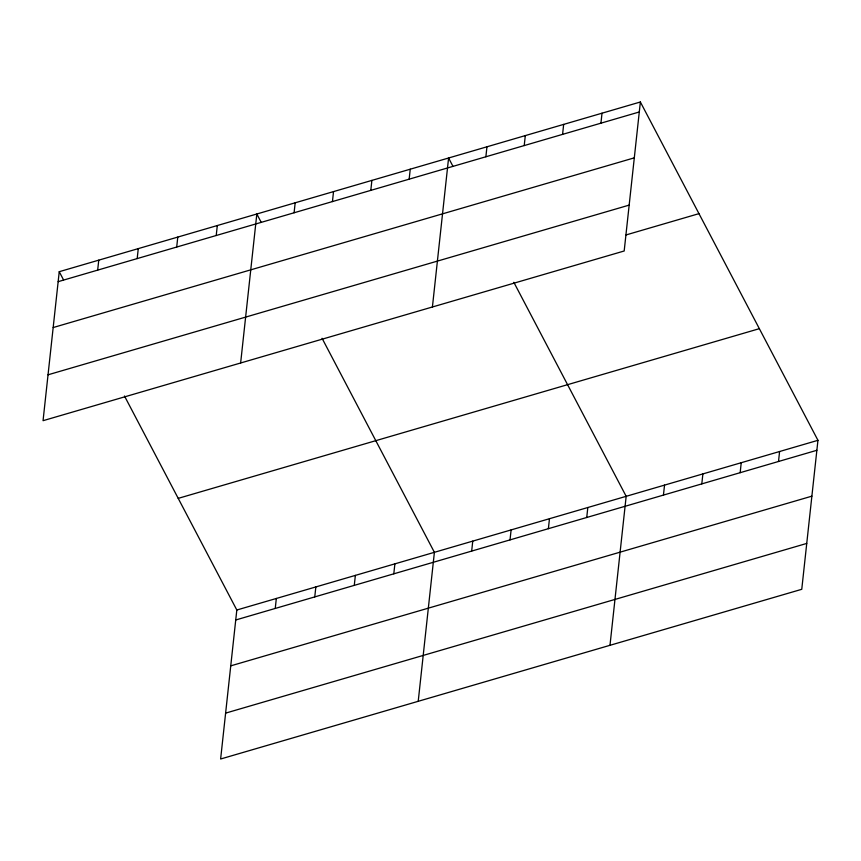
<?xml version="1.0" encoding="UTF-8"?>
<svg xmlns="http://www.w3.org/2000/svg" width="861" height="861" viewBox="0 0 861 861"><rect width="100%" height="100%" fill="white"/><g stroke="black" fill="none" stroke-linecap="round" stroke-linejoin="round"><path stroke-width="1.29" d="M59.237 271.699L43.05 420.685L624.182 250.992L640.369 101.996L59.237 271.699L63.51 279.836M97.67 270.128L98.757 260.151M137.19 258.591L138.266 248.614M176.699 247.053L177.786 237.076M216.219 235.505L217.306 225.539M240.639 362.987L256.826 214.002L261.098 222.138M124.479 395.995L236.818 610.008L220.631 759.004L801.763 589.301L817.95 440.315L640.369 101.996M294.096 212.775L295.172 202.798M275.251 608.447L276.327 598.47M332.443 201.571L333.53 191.594M314.76 596.899L315.847 586.933M370.8 190.367L371.887 180.401M354.28 585.362L355.367 575.396M409.158 179.174L410.245 169.197M393.8 573.824L394.887 563.858M432.416 306.99L448.592 158.004L452.864 166.141M418.22 701.306L434.396 552.31L322.068 338.298M485.873 156.777L486.949 146.8M471.677 551.083L472.754 541.117M524.22 145.574L525.307 135.597M510.024 539.89L511.111 529.913M562.577 134.37L563.664 124.404M548.382 528.686L549.469 518.72M600.935 123.177L602.011 113.2M586.739 517.483L587.815 507.516M609.986 645.309L626.173 496.313L513.834 282.3M663.444 495.086L664.531 485.12M701.801 483.893L702.888 473.916M740.159 472.689L741.235 462.712M778.516 461.485L779.592 451.519M58.15 281.665L639.292 111.973M53.167 327.546L634.309 157.843M48.033 374.804L629.165 205.112M626.098 234.924L698.971 213.646M178.216 498.368L759.348 328.676M236.818 610.008L817.95 440.315M235.731 619.985L816.863 450.292M230.748 665.854L811.88 496.162M225.614 713.123L806.746 543.431"/></g></svg>
